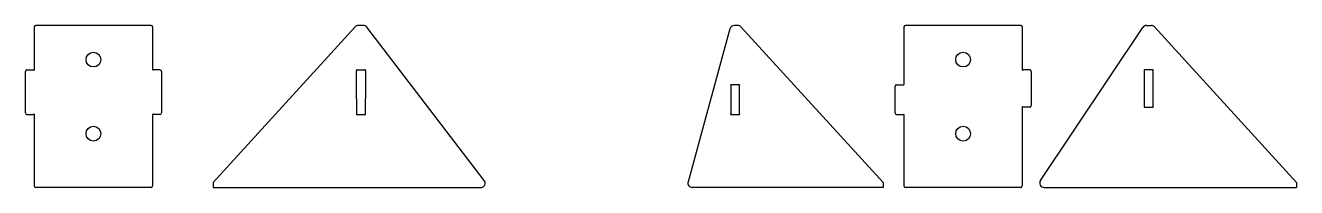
# Model space of a CAD drawing. Extents: x -130 to 729, y -163 to -54.
import ezdxf

# ---------------------------------------------------------------- set-up
doc = ezdxf.new("R2010")
doc.units = 0
doc.layers.get('0').update_dxf_attribs({"linetype": 'CONTINUOUS'})

# ---------------------------------------------------------------- blocks, each defined once
blk = doc.blocks.new('INNER_FIXED_MUSCLE_UPRIGHT')
at = {"color": 7, "linetype": 'CONTINUOUS'}
for p, q in [((-123.97, -54.91), (-123.97, -83.41)), ((-45.03, -53.91), (-122.97, -53.91)), ((-44.03, -54.91), (-44.03, -83.41)), ((-129.97, -112.91), (-129.97, -84.91)), ((-128.97, -83.91), (-124.47, -83.91)), ((-39.03, -83.91), (-43.54, -83.91)), ((-38.03, -84.91), (-38.03, -112.91)), ((-128.97, -113.91), (-124.47, -113.91)), ((-123.97, -114.39), (-123.97, -162.15)), ((-44.03, -114.39), (-44.03, -162.15)), ((-39.03, -113.91), (-43.54, -113.91)), ((-45.03, -163.15), (-122.97, -163.15))]:
    blk.add_line(p, q, dxfattribs=at)
for centre in [(-84, -76.91), (-84, -126.91)]:
    blk.add_circle(centre, 5, dxfattribs=at)
for centre, start, end in [((-122.97, -54.91), 90, 180), ((-122.97, -54.91), 90, 180), ((-45.03, -54.91), 0, 90), ((-128.97, -84.91), 90, 180), ((-39.03, -84.91), 0, 90), ((-128.97, -112.91), 180, 270), ((-39.03, -112.91), 270, 0), ((-122.97, -162.15), 180, 270), ((-45.03, -162.15), 270, 0)]:
    blk.add_arc(centre, 1, start, end, dxfattribs=at)
for centre, radius, start, end in [((-124.22, -83.66), 0.35, 225, 45), ((-43.79, -83.66), 0.35, 135, 315), ((-124.21, -114.14), 0.346, 314.43766, 137.22864), ((-43.79, -114.14), 0.346, 42.77136, 225.56234)]:
    blk.add_arc(centre, radius, start, end)
blk = doc.blocks.new('INNER_FIXED_MUSCLE_SIDE')
at = {"color": 7, "linetype": 'CONTINUOUS'}
for p, q in [((92.94, -54.88), (-3.15, -159.91)), ((98.35, -53.91), (95.15, -53.91)), ((-3.15, -159.91), (-3.15, -163.15))]:
    blk.add_line(p, q, dxfattribs=at)
for p, q in [((180.14, -158.38), (100.73, -55.08)), ((93.83, -103.48), (93.83, -84.4)), ((94.32, -83.91), (99.33, -83.91)), ((99.83, -84.4), (99.83, -103.48)), ((93.83, -103.48), (93.83, -113.41)), ((99.83, -113.41), (99.83, -103.48)), ((94.32, -113.91), (99.33, -113.91)), ((-3.15, -163.21), (177.76, -163.21))]:
    blk.add_line(p, q)
blk.add_arc((95.15, -56.91), 3, 90, 137.54493, dxfattribs=at)
for centre, radius, start, end in [((98.35, -56.91), 3, 37.54977, 90), ((94.08, -84.15), 0.35, 45, 225), ((99.58, -84.15), 0.35, 315, 135), ((94.08, -113.66), 0.35, 135, 315), ((99.58, -113.66), 0.35, 225, 45), ((177.76, -160.21), 3, 270, 37.54977)]:
    blk.add_arc(centre, radius, start, end)
blk = doc.blocks.new('OUTER_FIXED_MUSCLE_UPRIGHT')
at = {"color": 7, "linetype": 'CONTINUOUS'}
for p, q in [((463.85, -54.91), (463.85, -93.41)), ((542.85, -53.91), (464.85, -53.91)), ((543.85, -54.91), (543.85, -83.41)), ((543.85, -83.9), (543.85, -83.91)), ((543.86, -83.91), (543.85, -83.91)), ((548.85, -83.91), (544.35, -83.91)), ((549.85, -84.91), (549.85, -107.91)), ((458.85, -93.91), (463.36, -93.91)), ((463.85, -93.9), (463.85, -93.91)), ((463.85, -93.91), (463.85, -93.91)), ((457.85, -112.91), (457.85, -94.91)), ((543.85, -109.39), (543.85, -162.15)), ((548.85, -108.91), (544.35, -108.91)), ((458.85, -113.91), (463.35, -113.91)), ((463.85, -114.38), (463.85, -162.15)), ((542.85, -163.15), (464.85, -163.15))]:
    blk.add_line(p, q, dxfattribs=at)
for centre in [(503.85, -76.91), (503.85, -126.91)]:
    blk.add_circle(centre, 5, dxfattribs=at)
for centre, start, end in [((464.85, -54.91), 90, 180), ((542.85, -54.91), 0, 90), ((548.85, -84.91), 0, 90), ((458.85, -94.91), 90, 180), ((548.85, -107.91), 270, 0), ((458.85, -112.91), 180, 270), ((464.85, -162.15), 180, 270), ((542.85, -162.15), 270, 0)]:
    blk.add_arc(centre, 1, start, end, dxfattribs=at)
for centre, radius, start, end in [((544.1, -83.66), 0.35, 135.6073, 315), ((463.61, -93.65), 0.35, 226.20539, 44.96767), ((544.1, -109.14), 0.346, 43.08264, 225.56234), ((463.6, -114.15), 0.346, 316.37972, 136.37972)]:
    blk.add_arc(centre, radius, start, end)
blk = doc.blocks.new('OUTER_FIXED_MUSCLE_SIDE_OU')
at = {"color": 7, "linetype": 'CONTINUOUS'}
for p, q in [((346.17, -56.11), (317.89, -159.35)), ((351.45, -53.91), (349.06, -53.91)), ((449.77, -159.91), (353.66, -54.88)), ((449.77, -163.15), (320.79, -163.15)), ((449.77, -159.91), (449.77, -163.15))]:
    blk.add_line(p, q, dxfattribs=at)
blk.add_lwpolyline([(352.77, -108.91), (352.77, -94.4, 1), (352.28, -93.91), (347.27, -93.91, 1), (346.77, -94.4), (346.77, -108.91), (346.77, -113.41, 1), (347.27, -113.91), (352.28, -113.91, 1), (352.77, -113.41)], format="xyb", close=True)
for centre, start, end in [((349.06, -56.91), 90, 164.68424), ((351.45, -56.91), 42.46146, 90), ((320.79, -160.15), 164.68424, 270)]:
    blk.add_arc(centre, 3, start, end, dxfattribs=at)
blk = doc.blocks.new('OUTER_FIXED_MUSCLE_SIDE_IN')
at = {"color": 7, "linetype": 'CONTINUOUS'}
for p, q in [((556.15, -158.48), (625.33, -55.24)), ((627.82, -53.91), (630.9, -53.91)), ((633.12, -54.88), (729.22, -159.91)), ((558.64, -163.15), (729.22, -163.15)), ((729.22, -159.91), (729.22, -163.15))]:
    blk.add_line(p, q, dxfattribs=at)
blk.add_lwpolyline([(626.22, -108.41, 1), (626.72, -108.91), (631.73, -108.91, 1), (632.22, -108.41), (632.22, -84.4, 1), (631.73, -83.91), (626.72, -83.91, 1), (626.22, -84.4)], format="xyb", close=True, dxfattribs=at)
for centre, start, end in [((627.82, -56.91), 90, 146.17431), ((630.9, -56.91), 42.46146, 90), ((558.64, -160.15), 146.17431, 270)]:
    blk.add_arc(centre, 3, start, end, dxfattribs=at)

msp = doc.modelspace()

# ---------------------------------------------------------------- block references
for name in ['INNER_FIXED_MUSCLE_UPRIGHT', 'INNER_FIXED_MUSCLE_SIDE', 'OUTER_FIXED_MUSCLE_SIDE_OU', 'OUTER_FIXED_MUSCLE_UPRIGHT', 'OUTER_FIXED_MUSCLE_SIDE_IN']:
    msp.add_blockref(name, (0, 0))

doc.saveas('drawing.dxf')
